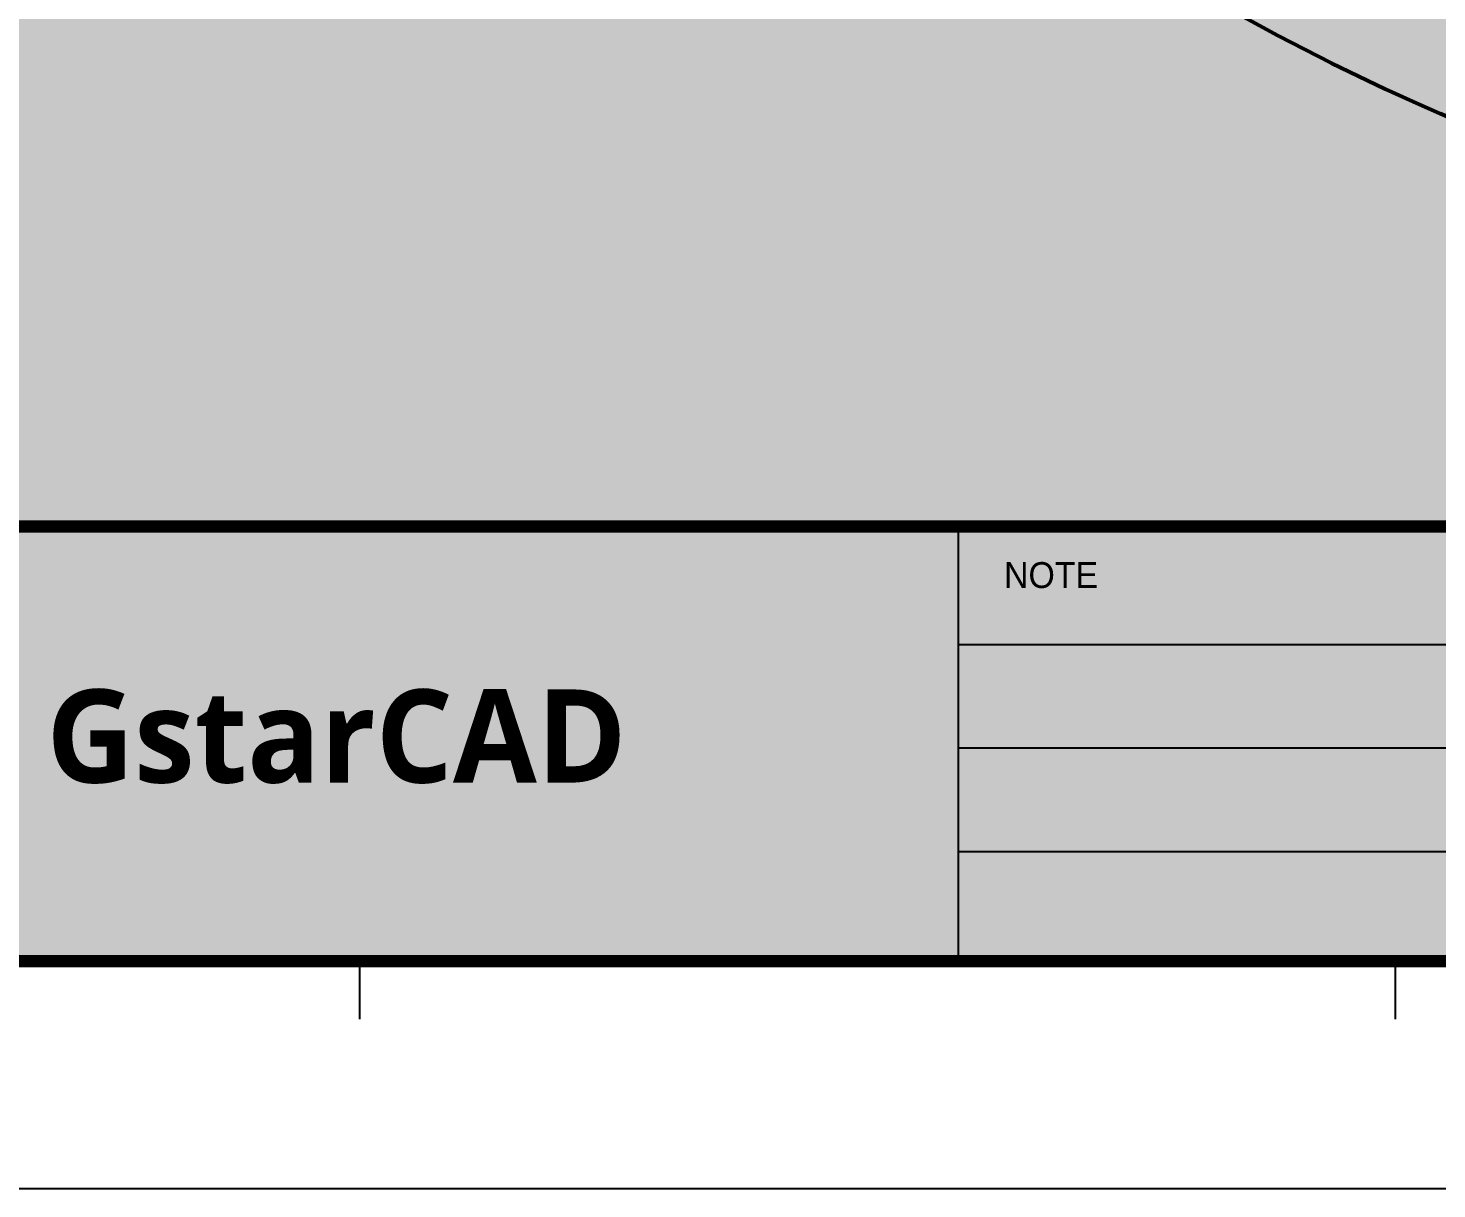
# Model space of a CAD drawing. Header units: millimetres. Extents: x 503489 to 750477, y -188693 to 126970.
# Drawn here: x 717875 to 724677, y -148500 to -142893 of the extents above; entities that cross this region are included whole.
import ezdxf

# ---------------------------------------------------------------- set-up
doc = ezdxf.new("R2010")
doc.units = ezdxf.units.MM
doc.header["$LTSCALE"] = 200
doc.header["$MEASUREMENT"] = 0
doc.layers.get('0').update_dxf_attribs({"linetype": 'CONTINUOUS'})
for name, color, linetype in [('1', 1, 'CONTINUOUS'), ('9', 9, 'CONTINUOUS'), ('SHEET', 7, 'CONTINUOUS')]:
    doc.layers.add(name, color=color, linetype=linetype)
doc.layers.add('6', color=7, linetype='CONTINUOUS', true_color=0xff99ff)
doc.styles.add('HDH', font='helved', dxfattribs={"bigfont": 'hd'})
doc.styles.get("Standard").update_dxf_attribs({"font": ''})
doc.styles.get('Standard').set_extended_font_data('Gulim')

# ---------------------------------------------------------------- blocks, each defined once
blk = doc.blocks.new('Form')
for p, q in [((11000, 820), (11000, 1070)), ((16000, 820), (16000, 1070))]:
    blk.add_line(p, q)
blk.add_lwpolyline([(0, 0), (0, 29700), (42000, 29700), (42000, 0)], close=True)
at = {"layer": '6', "color": 3, "const_width": 60}
blk.add_lwpolyline([(1100, 3200), (40900, 3200)], dxfattribs=at)
at = {"layer": 'SHEET', "color": 3}
blk.add_line((13890, 1130), (13890, 3180), dxfattribs=at)
at = {"layer": 'SHEET'}
for p, q in [((13890, 2630), (23890, 2630)), ((13890, 2130), (23890, 2130)), ((13890, 1630), (23890, 1630))]:
    blk.add_line(p, q, dxfattribs=at)
at = {"layer": 'SHEET', "color": 3, "const_width": 60}
blk.add_lwpolyline([(1100, 1100), (1100, 28600), (40900, 28600), (40900, 1100)], close=True, dxfattribs=at)
at = {"layer": '1', "insert": (14110.4, 3027.4), "char_height": 125, "width": 3768.045, "attachment_point": 1, "style": 'HDH'}
blk.add_mtext('\\f굴림|b0|i0|c129|p34;\\C0;NOTE', dxfattribs=at)
at = {"layer": '9', "insert": (9486.2, 2412.3), "char_height": 450, "width": 4508.898, "attachment_point": 1}
blk.add_mtext('{\\fMalgun Gothic|b1|i0|c129|p50;GstarCAD}', dxfattribs=at)

msp = doc.modelspace()

# ---------------------------------------------------------------- hatches: boundary and pattern name
at = {"layer": '9', "true_color": 0x212830, "transparency": 33554559}
h = msp.add_hatch(dxfattribs=at)
h.set_pattern_fill('ANSI31', color=250)
h.set_pattern_definition([(45, (-129010.44264, 0), (-0.088388347648, 0.088388347648), [])])
h.paths.add_polyline_path([(709576.761, -119900), (709576.761, -147400), (749376.761, -147400), (749376.761, -119900)])

# ---------------------------------------------------------------- linework, layer by layer
at = {"layer": '9', "lineweight": 53}
msp.add_circle((729476.761, -132359.169), 11943.881, dxfattribs=at)

# ---------------------------------------------------------------- block references
msp.add_blockref('Form', (708476.761, -148500))

doc.saveas('drawing.dxf')
